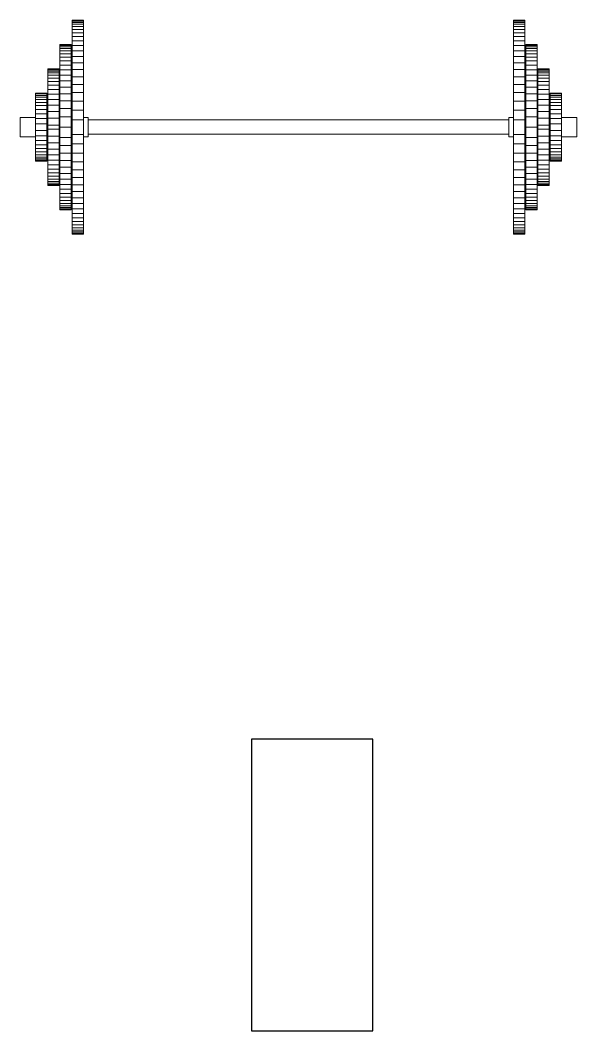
# Model space of a CAD drawing. Header units: metres. Extents: x -525 to 413, y -37 to 272.
# Drawn here: x 41.659 to 42.805, y 48.369 to 50.448 of the extents above; entities that cross this region are included whole.
import ezdxf

# ---------------------------------------------------------------- set-up
doc = ezdxf.new("R2010")
doc.units = ezdxf.units.M
doc.header["$MEASUREMENT"] = 0
doc.layers.add('muebles', color=254, linetype='Continuous', lineweight=5)
doc.layers.add('NOFIJO', color=254, linetype='Continuous')

msp = doc.modelspace()

# ---------------------------------------------------------------- linework, layer by layer
at = {"layer": 'muebles', "color": 9}
for p, q in [((41.766, 50.3984), (41.766, 50.4484)), ((41.766, 50.4484), (41.7893, 50.4484)), ((41.766, 50.3984), (41.766, 50.4484)), ((41.766, 50.4484), (41.7893, 50.4484)), ((41.766, 50.4466), (41.7893, 50.4466)), ((41.766, 50.4466), (41.7893, 50.4466)), ((41.766, 50.4438), (41.7893, 50.4438)), ((41.766, 50.4438), (41.7893, 50.4438)), ((41.766, 50.44), (41.7893, 50.44)), ((41.766, 50.44), (41.7893, 50.44)), ((41.7893, 50.3484), (41.7893, 50.4484)), ((41.7893, 50.3484), (41.7893, 50.4484)), ((42.698, 50.4484), (42.6748, 50.4484)), ((42.6748, 50.3484), (42.6748, 50.4484)), ((42.698, 50.4466), (42.6748, 50.4466)), ((42.698, 50.4438), (42.6748, 50.4438)), ((42.698, 50.44), (42.6748, 50.44)), ((42.698, 50.3984), (42.698, 50.4484)), ((41.766, 50.4352), (41.7893, 50.4352)), ((41.766, 50.4352), (41.7893, 50.4352)), ((41.766, 50.4294), (41.7893, 50.4294)), ((41.766, 50.4294), (41.7893, 50.4294)), ((41.766, 50.4226), (41.7893, 50.4226)), ((41.766, 50.4226), (41.7893, 50.4226)), ((42.698, 50.4352), (42.6748, 50.4352)), ((42.698, 50.4294), (42.6748, 50.4294)), ((42.698, 50.4226), (42.6748, 50.4226)), ((41.741, 50.3484), (41.741, 50.3984)), ((41.741, 50.3984), (41.7643, 50.3984)), ((41.741, 50.3984), (41.7643, 50.3984)), ((41.741, 50.3484), (41.741, 50.3984)), ((41.7643, 50.3484), (41.7643, 50.3984)), ((41.7643, 50.3484), (41.7643, 50.3984)), ((41.766, 50.4148), (41.7893, 50.4148)), ((41.766, 50.4148), (41.7893, 50.4148)), ((41.766, 50.406), (41.7893, 50.406)), ((41.766, 50.406), (41.7893, 50.406)), ((41.766, 50.3484), (41.766, 50.3984)), ((41.766, 50.3484), (41.766, 50.3984)), ((42.698, 50.4148), (42.6748, 50.4148)), ((42.698, 50.406), (42.6748, 50.406)), ((42.698, 50.3484), (42.698, 50.3984)), ((42.723, 50.3984), (42.6998, 50.3984)), ((42.6998, 50.3484), (42.6998, 50.3984)), ((42.723, 50.3484), (42.723, 50.3984)), ((41.741, 50.3966), (41.7643, 50.3966)), ((41.741, 50.3966), (41.7643, 50.3966)), ((41.741, 50.3938), (41.7643, 50.3938)), ((41.741, 50.3938), (41.7643, 50.3938)), ((41.741, 50.39), (41.7643, 50.39)), ((41.741, 50.39), (41.7643, 50.39)), ((41.741, 50.3852), (41.7643, 50.3852)), ((41.741, 50.3852), (41.7643, 50.3852)), ((41.741, 50.3794), (41.7643, 50.3794)), ((41.741, 50.3794), (41.7643, 50.3794)), ((41.766, 50.3962), (41.7893, 50.3962)), ((41.766, 50.3962), (41.7893, 50.3962)), ((41.766, 50.3854), (41.7893, 50.3854)), ((41.766, 50.3854), (41.7893, 50.3854)), ((42.698, 50.3962), (42.6748, 50.3962)), ((42.698, 50.3854), (42.6748, 50.3854)), ((42.723, 50.3966), (42.6998, 50.3966)), ((42.723, 50.3938), (42.6998, 50.3938)), ((42.723, 50.39), (42.6998, 50.39)), ((42.723, 50.3852), (42.6998, 50.3852)), ((42.723, 50.3794), (42.6998, 50.3794)), ((41.741, 50.3726), (41.7643, 50.3726)), ((41.741, 50.3726), (41.7643, 50.3726)), ((41.741, 50.3648), (41.7643, 50.3648)), ((41.741, 50.3648), (41.7643, 50.3648)), ((41.766, 50.3736), (41.7893, 50.3736)), ((41.766, 50.3736), (41.7893, 50.3736)), ((41.766, 50.3608), (41.7893, 50.3608)), ((41.766, 50.3608), (41.7893, 50.3608)), ((42.698, 50.3736), (42.6748, 50.3736)), ((42.698, 50.3608), (42.6748, 50.3608)), ((42.723, 50.3726), (42.6998, 50.3726)), ((42.723, 50.3648), (42.6998, 50.3648)), ((41.716, 50.2284), (41.716, 50.3484)), ((41.716, 50.3484), (41.7393, 50.3484)), ((41.716, 50.2284), (41.716, 50.3484)), ((41.716, 50.3484), (41.7393, 50.3484)), ((41.716, 50.3466), (41.7393, 50.3466)), ((41.716, 50.3466), (41.7393, 50.3466)), ((41.716, 50.3438), (41.7393, 50.3438)), ((41.716, 50.3438), (41.7393, 50.3438)), ((41.716, 50.34), (41.7393, 50.34)), ((41.716, 50.34), (41.7393, 50.34)), ((41.7393, 50.2284), (41.7393, 50.3484)), ((41.7393, 50.2284), (41.7393, 50.3484)), ((41.741, 50.356), (41.7643, 50.356)), ((41.741, 50.356), (41.7643, 50.356)), ((41.741, 50.2284), (41.741, 50.3484)), ((41.741, 50.2284), (41.741, 50.3484)), ((41.741, 50.3462), (41.7643, 50.3462)), ((41.741, 50.3462), (41.7643, 50.3462)), ((41.7643, 50.2284), (41.7643, 50.3484)), ((41.7643, 50.2284), (41.7643, 50.3484)), ((41.766, 50.2284), (41.766, 50.3484)), ((41.766, 50.2284), (41.766, 50.3484)), ((41.766, 50.347), (41.7893, 50.347)), ((41.766, 50.347), (41.7893, 50.347)), ((41.7893, 50.2284), (41.7893, 50.3484)), ((41.7893, 50.2284), (41.7893, 50.3484)), ((42.6748, 50.2284), (42.6748, 50.3484)), ((42.698, 50.347), (42.6748, 50.347)), ((42.698, 50.2284), (42.698, 50.3484)), ((42.723, 50.356), (42.6998, 50.356)), ((42.6998, 50.2284), (42.6998, 50.3484)), ((42.723, 50.3462), (42.6998, 50.3462)), ((42.723, 50.2284), (42.723, 50.3484)), ((42.748, 50.3484), (42.7248, 50.3484)), ((42.7248, 50.2284), (42.7248, 50.3484)), ((42.748, 50.3466), (42.7248, 50.3466)), ((42.748, 50.3438), (42.7248, 50.3438)), ((42.748, 50.34), (42.7248, 50.34)), ((42.748, 50.2284), (42.748, 50.3484)), ((41.716, 50.3352), (41.7393, 50.3352)), ((41.716, 50.3352), (41.7393, 50.3352)), ((41.716, 50.3294), (41.7393, 50.3294)), ((41.716, 50.3294), (41.7393, 50.3294)), ((41.716, 50.3226), (41.7393, 50.3226)), ((41.716, 50.3226), (41.7393, 50.3226)), ((41.741, 50.3354), (41.7643, 50.3354)), ((41.741, 50.3354), (41.7643, 50.3354)), ((41.741, 50.3236), (41.7643, 50.3236)), ((41.741, 50.3236), (41.7643, 50.3236)), ((41.766, 50.3322), (41.7893, 50.3322)), ((41.766, 50.3322), (41.7893, 50.3322)), ((41.766, 50.3164), (41.7893, 50.3164)), ((41.766, 50.3164), (41.7893, 50.3164)), ((42.698, 50.3322), (42.6748, 50.3322)), ((42.698, 50.3164), (42.6748, 50.3164)), ((42.723, 50.3354), (42.6998, 50.3354)), ((42.723, 50.3236), (42.6998, 50.3236)), ((42.748, 50.3352), (42.7248, 50.3352)), ((42.748, 50.3294), (42.7248, 50.3294)), ((42.748, 50.3226), (42.7248, 50.3226)), ((41.691, 50.2984), (41.691, 50.2184)), ((41.691, 50.2984), (41.7143, 50.2984)), ((41.691, 50.2984), (41.7143, 50.2984)), ((41.691, 50.2984), (41.691, 50.2184)), ((41.691, 50.2966), (41.7143, 50.2966)), ((41.691, 50.2966), (41.7143, 50.2966)), ((41.7143, 50.2284), (41.7143, 50.2984)), ((41.7143, 50.2284), (41.7143, 50.2984)), ((41.716, 50.3148), (41.7393, 50.3148)), ((41.716, 50.3148), (41.7393, 50.3148)), ((41.716, 50.306), (41.7393, 50.306)), ((41.716, 50.306), (41.7393, 50.306)), ((41.716, 50.2962), (41.7393, 50.2962)), ((41.716, 50.2962), (41.7393, 50.2962)), ((41.741, 50.3108), (41.7643, 50.3108)), ((41.741, 50.3108), (41.7643, 50.3108)), ((41.741, 50.297), (41.7643, 50.297)), ((41.741, 50.297), (41.7643, 50.297)), ((41.766, 50.2996), (41.7893, 50.2996)), ((41.766, 50.2996), (41.7893, 50.2996)), ((42.698, 50.2996), (42.6748, 50.2996)), ((42.723, 50.3108), (42.6998, 50.3108)), ((42.723, 50.297), (42.6998, 50.297)), ((42.748, 50.3148), (42.7248, 50.3148)), ((42.748, 50.306), (42.7248, 50.306)), ((42.748, 50.2962), (42.7248, 50.2962)), ((42.7498, 50.2284), (42.7498, 50.2984)), ((42.773, 50.2984), (42.7498, 50.2984)), ((42.773, 50.2966), (42.7498, 50.2966)), ((42.773, 50.2984), (42.773, 50.2184)), ((41.691, 50.2938), (41.7143, 50.2938)), ((41.691, 50.2938), (41.7143, 50.2938)), ((41.691, 50.29), (41.7143, 50.29)), ((41.691, 50.2852), (41.7143, 50.2852)), ((41.691, 50.2794), (41.7143, 50.2794)), ((41.716, 50.2854), (41.7393, 50.2854)), ((41.716, 50.2736), (41.7393, 50.2736)), ((41.741, 50.2822), (41.7643, 50.2822)), ((41.766, 50.2818), (41.7893, 50.2818)), ((42.698, 50.2818), (42.6748, 50.2818)), ((42.723, 50.2822), (42.6998, 50.2822)), ((42.748, 50.2854), (42.7248, 50.2854)), ((42.748, 50.2736), (42.7248, 50.2736)), ((42.773, 50.2938), (42.7498, 50.2938)), ((42.773, 50.29), (42.7498, 50.29)), ((42.773, 50.2852), (42.7498, 50.2852)), ((42.773, 50.2794), (42.7498, 50.2794)), ((41.691, 50.2726), (41.7143, 50.2726)), ((41.691, 50.2648), (41.7143, 50.2648)), ((41.691, 50.256), (41.7143, 50.256)), ((41.716, 50.2608), (41.7393, 50.2608)), ((41.741, 50.2664), (41.7643, 50.2664)), ((41.766, 50.263), (41.7893, 50.263)), ((42.698, 50.263), (42.6748, 50.263)), ((42.723, 50.2664), (42.6998, 50.2664)), ((42.748, 50.2608), (42.7248, 50.2608)), ((42.773, 50.2726), (42.7498, 50.2726)), ((42.773, 50.2648), (42.7498, 50.2648)), ((42.773, 50.256), (42.7498, 50.256)), ((41.6593, 50.2482), (41.691, 50.2482)), ((41.6593, 50.2482), (41.6593, 50.2086)), ((41.6593, 50.2482), (41.691, 50.2482)), ((41.6593, 50.2482), (41.6593, 50.2086)), ((41.6593, 50.2184), (41.6593, 50.2384)), ((41.6593, 50.2184), (41.6593, 50.2384)), ((41.691, 50.2462), (41.7143, 50.2462)), ((41.691, 50.2462), (41.7143, 50.2462)), ((41.691, 50.1584), (41.691, 50.2384)), ((41.691, 50.1584), (41.691, 50.2384)), ((41.691, 50.2354), (41.7143, 50.2354)), ((41.691, 50.2354), (41.7143, 50.2354)), ((41.7143, 50.2482), (41.716, 50.2482)), ((41.7143, 50.2482), (41.716, 50.2482)), ((41.7143, 50.2184), (41.7143, 50.2384)), ((41.7143, 50.2384), (41.7143, 50.2184)), ((41.7143, 50.2384), (41.7143, 50.2184)), ((41.7143, 50.2184), (41.7143, 50.2384)), ((41.716, 50.247), (41.7393, 50.247)), ((41.716, 50.247), (41.7393, 50.247)), ((41.716, 50.2322), (41.7393, 50.2322)), ((41.716, 50.2322), (41.7393, 50.2322)), ((41.7393, 50.2482), (41.741, 50.2482)), ((41.7393, 50.2482), (41.741, 50.2482)), ((41.741, 50.2496), (41.7643, 50.2496)), ((41.741, 50.2496), (41.7643, 50.2496)), ((41.7643, 50.2482), (41.766, 50.2482)), ((41.7643, 50.2482), (41.766, 50.2482)), ((41.766, 50.2432), (41.7893, 50.2432)), ((41.766, 50.2432), (41.7893, 50.2432)), ((41.7991, 50.2482), (41.7893, 50.2482)), ((41.7991, 50.2482), (41.7893, 50.2482)), ((41.7991, 50.2284), (41.7991, 50.2482)), ((41.7991, 50.2284), (41.7991, 50.2482)), ((42.5976, 50.2432), (41.7991, 50.2432)), ((41.7991, 50.2432), (42.665, 50.2432)), ((42.665, 50.2432), (41.7991, 50.2432)), ((41.8664, 50.2432), (42.665, 50.2432)), ((42.665, 50.2482), (42.6748, 50.2482)), ((42.665, 50.2284), (42.665, 50.2482)), ((42.698, 50.2432), (42.6748, 50.2432)), ((42.6998, 50.2482), (42.698, 50.2482)), ((42.723, 50.2496), (42.6998, 50.2496)), ((42.7248, 50.2482), (42.723, 50.2482)), ((42.748, 50.247), (42.7248, 50.247)), ((42.748, 50.2322), (42.7248, 50.2322)), ((42.7498, 50.2482), (42.748, 50.2482)), ((42.773, 50.2462), (42.7498, 50.2462)), ((42.7498, 50.2384), (42.7498, 50.2184)), ((42.7498, 50.2184), (42.7498, 50.2384)), ((42.773, 50.2354), (42.7498, 50.2354)), ((42.8048, 50.2482), (42.773, 50.2482)), ((42.773, 50.1584), (42.773, 50.2384)), ((42.8048, 50.2482), (42.8048, 50.2086)), ((42.8048, 50.2184), (42.8048, 50.2384)), ((41.691, 50.2213), (41.7143, 50.2213)), ((41.7143, 50.2284), (41.7143, 50.1584)), ((41.7143, 50.2284), (41.7143, 50.1584)), ((41.716, 50.2284), (41.716, 50.1084)), ((41.716, 50.2284), (41.716, 50.1084)), ((41.716, 50.2245), (41.7393, 50.2245)), ((41.7393, 50.2284), (41.7393, 50.1084)), ((41.7393, 50.2284), (41.7393, 50.1084)), ((41.741, 50.2284), (41.741, 50.1084)), ((41.741, 50.2284), (41.7643, 50.2284)), ((41.741, 50.2284), (41.741, 50.1084)), ((41.7643, 50.2284), (41.7643, 50.1084)), ((41.7643, 50.2284), (41.7643, 50.1084)), ((41.766, 50.2284), (41.766, 50.1084)), ((41.766, 50.2284), (41.766, 50.1084)), ((41.766, 50.2135), (41.7893, 50.2135)), ((41.766, 50.2135), (41.7893, 50.2135)), ((41.7893, 50.2284), (41.7893, 50.1084)), ((41.7893, 50.2284), (41.7893, 50.1084)), ((41.7991, 50.2284), (41.7991, 50.2086)), ((41.7991, 50.2284), (41.7991, 50.2086)), ((42.5976, 50.2136), (41.7991, 50.2136)), ((42.5976, 50.2136), (41.7991, 50.2136)), ((41.8664, 50.2136), (42.665, 50.2136)), ((41.8664, 50.2136), (42.665, 50.2136)), ((42.665, 50.2284), (42.665, 50.2086)), ((42.6748, 50.2284), (42.6748, 50.1084)), ((42.698, 50.2135), (42.6748, 50.2135)), ((42.698, 50.2284), (42.698, 50.1084)), ((42.723, 50.2284), (42.6998, 50.2284)), ((42.6998, 50.2284), (42.6998, 50.1084)), ((42.723, 50.2284), (42.723, 50.1084)), ((42.7248, 50.2284), (42.7248, 50.1084)), ((42.748, 50.2245), (42.7248, 50.2245)), ((42.748, 50.2284), (42.748, 50.1084)), ((42.7498, 50.2284), (42.7498, 50.1584)), ((42.773, 50.2213), (42.7498, 50.2213)), ((41.6593, 50.2086), (41.691, 50.2086)), ((41.6593, 50.2086), (41.691, 50.2086)), ((41.691, 50.2105), (41.7143, 50.2105)), ((41.691, 50.2007), (41.7143, 50.2007)), ((41.691, 50.1919), (41.7143, 50.1919)), ((41.7143, 50.2086), (41.716, 50.2086)), ((41.716, 50.2097), (41.7393, 50.2097)), ((41.716, 50.1959), (41.7393, 50.1959)), ((41.7393, 50.2086), (41.741, 50.2086)), ((41.741, 50.2071), (41.7643, 50.2071)), ((41.741, 50.1903), (41.7643, 50.1903)), ((41.7643, 50.2086), (41.766, 50.2086)), ((41.766, 50.1937), (41.7893, 50.1937)), ((41.7991, 50.2086), (41.7893, 50.2086)), ((41.7991, 50.2086), (41.7893, 50.2086)), ((42.665, 50.2086), (42.6748, 50.2086)), ((42.698, 50.1937), (42.6748, 50.1937)), ((42.6998, 50.2086), (42.698, 50.2086)), ((42.723, 50.2071), (42.6998, 50.2071)), ((42.723, 50.1903), (42.6998, 50.1903)), ((42.7248, 50.2086), (42.723, 50.2086)), ((42.748, 50.2097), (42.7248, 50.2097)), ((42.748, 50.1959), (42.7248, 50.1959)), ((42.7498, 50.2086), (42.748, 50.2086)), ((42.773, 50.2105), (42.7498, 50.2105)), ((42.773, 50.2007), (42.7498, 50.2007)), ((42.773, 50.1919), (42.7498, 50.1919)), ((42.8048, 50.2086), (42.773, 50.2086)), ((41.691, 50.1841), (41.7143, 50.1841)), ((41.691, 50.1773), (41.7143, 50.1773)), ((41.691, 50.1773), (41.7143, 50.1773)), ((41.691, 50.1715), (41.7143, 50.1715)), ((41.691, 50.1715), (41.7143, 50.1715)), ((41.716, 50.1831), (41.7393, 50.1831)), ((41.716, 50.1713), (41.7393, 50.1713)), ((41.716, 50.1713), (41.7393, 50.1713)), ((41.741, 50.1745), (41.7643, 50.1745)), ((41.741, 50.1745), (41.7643, 50.1745)), ((41.766, 50.1749), (41.7893, 50.1749)), ((41.766, 50.1749), (41.7893, 50.1749)), ((42.698, 50.1749), (42.6748, 50.1749)), ((42.723, 50.1745), (42.6998, 50.1745)), ((42.748, 50.1831), (42.7248, 50.1831)), ((42.748, 50.1713), (42.7248, 50.1713)), ((42.773, 50.1841), (42.7498, 50.1841)), ((42.773, 50.1773), (42.7498, 50.1773)), ((42.773, 50.1715), (42.7498, 50.1715)), ((41.691, 50.1667), (41.7143, 50.1667)), ((41.691, 50.1667), (41.7143, 50.1667)), ((41.691, 50.1629), (41.7143, 50.1629)), ((41.691, 50.1629), (41.7143, 50.1629)), ((41.691, 50.1601), (41.7143, 50.1601)), ((41.691, 50.1601), (41.7143, 50.1601)), ((41.691, 50.1584), (41.7143, 50.1584)), ((41.691, 50.1584), (41.7143, 50.1584)), ((41.716, 50.1605), (41.7393, 50.1605)), ((41.716, 50.1605), (41.7393, 50.1605)), ((41.716, 50.1507), (41.7393, 50.1507)), ((41.716, 50.1507), (41.7393, 50.1507)), ((41.741, 50.1597), (41.7643, 50.1597)), ((41.741, 50.1597), (41.7643, 50.1597)), ((41.766, 50.1571), (41.7893, 50.1571)), ((41.766, 50.1571), (41.7893, 50.1571)), ((42.698, 50.1571), (42.6748, 50.1571)), ((42.723, 50.1597), (42.6998, 50.1597)), ((42.748, 50.1605), (42.7248, 50.1605)), ((42.748, 50.1507), (42.7248, 50.1507)), ((42.773, 50.1667), (42.7498, 50.1667)), ((42.773, 50.1629), (42.7498, 50.1629)), ((42.773, 50.1601), (42.7498, 50.1601)), ((42.773, 50.1584), (42.7498, 50.1584)), ((41.716, 50.1419), (41.7393, 50.1419)), ((41.716, 50.1419), (41.7393, 50.1419)), ((41.716, 50.1341), (41.7393, 50.1341)), ((41.716, 50.1341), (41.7393, 50.1341)), ((41.741, 50.1459), (41.7643, 50.1459)), ((41.741, 50.1459), (41.7643, 50.1459)), ((41.741, 50.1331), (41.7643, 50.1331)), ((41.741, 50.1331), (41.7643, 50.1331)), ((41.766, 50.1403), (41.7893, 50.1403)), ((41.766, 50.1403), (41.7893, 50.1403)), ((42.698, 50.1403), (42.6748, 50.1403)), ((42.723, 50.1459), (42.6998, 50.1459)), ((42.723, 50.1331), (42.6998, 50.1331)), ((42.748, 50.1419), (42.7248, 50.1419)), ((42.748, 50.1341), (42.7248, 50.1341)), ((41.716, 50.1273), (41.7393, 50.1273)), ((41.716, 50.1273), (41.7393, 50.1273)), ((41.716, 50.1215), (41.7393, 50.1215)), ((41.716, 50.1215), (41.7393, 50.1215)), ((41.716, 50.1167), (41.7393, 50.1167)), ((41.716, 50.1167), (41.7393, 50.1167)), ((41.716, 50.1129), (41.7393, 50.1129)), ((41.716, 50.1129), (41.7393, 50.1129)), ((41.716, 50.1101), (41.7393, 50.1101)), ((41.716, 50.1101), (41.7393, 50.1101)), ((41.716, 50.1084), (41.7393, 50.1084)), ((41.716, 50.1084), (41.7393, 50.1084)), ((41.741, 50.1213), (41.7643, 50.1213)), ((41.741, 50.1213), (41.7643, 50.1213)), ((41.741, 50.1105), (41.7643, 50.1105)), ((41.741, 50.1105), (41.7643, 50.1105)), ((41.741, 50.1084), (41.741, 50.0584)), ((41.741, 50.1084), (41.741, 50.0584)), ((41.7643, 50.1084), (41.7643, 50.0584)), ((41.7643, 50.1084), (41.7643, 50.0584)), ((41.766, 50.1245), (41.7893, 50.1245)), ((41.766, 50.1245), (41.7893, 50.1245)), ((41.766, 50.1097), (41.7893, 50.1097)), ((41.766, 50.1097), (41.7893, 50.1097)), ((41.766, 50.1084), (41.766, 50.0584)), ((41.766, 50.1084), (41.766, 50.0584)), ((41.7893, 50.1084), (41.7893, 50.0084)), ((41.7893, 50.1084), (41.7893, 50.0084)), ((42.698, 50.1245), (42.6748, 50.1245)), ((42.698, 50.1097), (42.6748, 50.1097)), ((42.6748, 50.1084), (42.6748, 50.0084)), ((42.698, 50.1084), (42.698, 50.0584)), ((42.723, 50.1213), (42.6998, 50.1213)), ((42.723, 50.1105), (42.6998, 50.1105)), ((42.6998, 50.1084), (42.6998, 50.0584)), ((42.723, 50.1084), (42.723, 50.0584)), ((42.748, 50.1273), (42.7248, 50.1273)), ((42.748, 50.1215), (42.7248, 50.1215)), ((42.748, 50.1167), (42.7248, 50.1167)), ((42.748, 50.1129), (42.7248, 50.1129)), ((42.748, 50.1101), (42.7248, 50.1101)), ((42.748, 50.1084), (42.7248, 50.1084)), ((41.741, 50.1007), (41.7643, 50.1007)), ((41.741, 50.1007), (41.7643, 50.1007)), ((41.741, 50.0919), (41.7643, 50.0919)), ((41.741, 50.0919), (41.7643, 50.0919)), ((41.766, 50.0959), (41.7893, 50.0959)), ((41.766, 50.0959), (41.7893, 50.0959)), ((42.698, 50.0959), (42.6748, 50.0959)), ((42.723, 50.1007), (42.6998, 50.1007)), ((42.723, 50.0919), (42.6998, 50.0919)), ((41.741, 50.0841), (41.7643, 50.0841)), ((41.741, 50.0841), (41.7643, 50.0841)), ((41.741, 50.0773), (41.7643, 50.0773)), ((41.741, 50.0773), (41.7643, 50.0773)), ((41.741, 50.0715), (41.7643, 50.0715)), ((41.741, 50.0715), (41.7643, 50.0715)), ((41.741, 50.0667), (41.7643, 50.0667)), ((41.741, 50.0667), (41.7643, 50.0667)), ((41.766, 50.0831), (41.7893, 50.0831)), ((41.766, 50.0831), (41.7893, 50.0831)), ((41.766, 50.0713), (41.7893, 50.0713)), ((41.766, 50.0713), (41.7893, 50.0713)), ((42.698, 50.0831), (42.6748, 50.0831)), ((42.698, 50.0713), (42.6748, 50.0713)), ((42.723, 50.0841), (42.6998, 50.0841)), ((42.723, 50.0773), (42.6998, 50.0773)), ((42.723, 50.0715), (42.6998, 50.0715)), ((42.723, 50.0667), (42.6998, 50.0667)), ((41.741, 50.0629), (41.7643, 50.0629)), ((41.741, 50.0629), (41.7643, 50.0629)), ((41.741, 50.0601), (41.7643, 50.0601)), ((41.741, 50.0601), (41.7643, 50.0601)), ((41.741, 50.0584), (41.7643, 50.0584)), ((41.741, 50.0584), (41.7643, 50.0584)), ((41.766, 50.0605), (41.7893, 50.0605)), ((41.766, 50.0605), (41.7893, 50.0605)), ((41.766, 50.0584), (41.766, 50.0084)), ((41.766, 50.0584), (41.766, 50.0084)), ((41.766, 50.0507), (41.7893, 50.0507)), ((41.766, 50.0507), (41.7893, 50.0507)), ((42.698, 50.0605), (42.6748, 50.0605)), ((42.698, 50.0507), (42.6748, 50.0507)), ((42.698, 50.0584), (42.698, 50.0084)), ((42.723, 50.0629), (42.6998, 50.0629)), ((42.723, 50.0601), (42.6998, 50.0601)), ((42.723, 50.0584), (42.6998, 50.0584)), ((41.766, 50.0419), (41.7893, 50.0419)), ((41.766, 50.0419), (41.7893, 50.0419)), ((41.766, 50.0341), (41.7893, 50.0341)), ((41.766, 50.0341), (41.7893, 50.0341)), ((41.766, 50.0273), (41.7893, 50.0273)), ((41.766, 50.0273), (41.7893, 50.0273)), ((42.698, 50.0419), (42.6748, 50.0419)), ((42.698, 50.0341), (42.6748, 50.0341)), ((42.698, 50.0273), (42.6748, 50.0273)), ((41.766, 50.0215), (41.7893, 50.0215)), ((41.766, 50.0215), (41.7893, 50.0215)), ((41.766, 50.0167), (41.7893, 50.0167)), ((41.766, 50.0167), (41.7893, 50.0167)), ((41.766, 50.0129), (41.7893, 50.0129)), ((41.766, 50.0129), (41.7893, 50.0129)), ((41.766, 50.0101), (41.7893, 50.0101)), ((41.766, 50.0101), (41.7893, 50.0101)), ((41.766, 50.0084), (41.7893, 50.0084)), ((41.766, 50.0084), (41.7893, 50.0084)), ((42.698, 50.0215), (42.6748, 50.0215)), ((42.698, 50.0167), (42.6748, 50.0167)), ((42.698, 50.0129), (42.6748, 50.0129)), ((42.698, 50.0101), (42.6748, 50.0101)), ((42.698, 50.0084), (42.6748, 50.0084))]:
    msp.add_line(p, q, dxfattribs=at)
at = {"layer": 'NOFIJO', "color": 9, "ltscale": 0.02}
msp.add_lwpolyline([(42.1353, 48.3692), (42.3853, 48.3692), (42.3853, 48.9692), (42.1353, 48.9692)], close=True, dxfattribs=at)
msp.add_lwpolyline([(42.1353, 48.3692), (42.3853, 48.3692), (42.3853, 48.9692), (42.1353, 48.9692)], close=True, dxfattribs=at)

doc.saveas('drawing.dxf')
